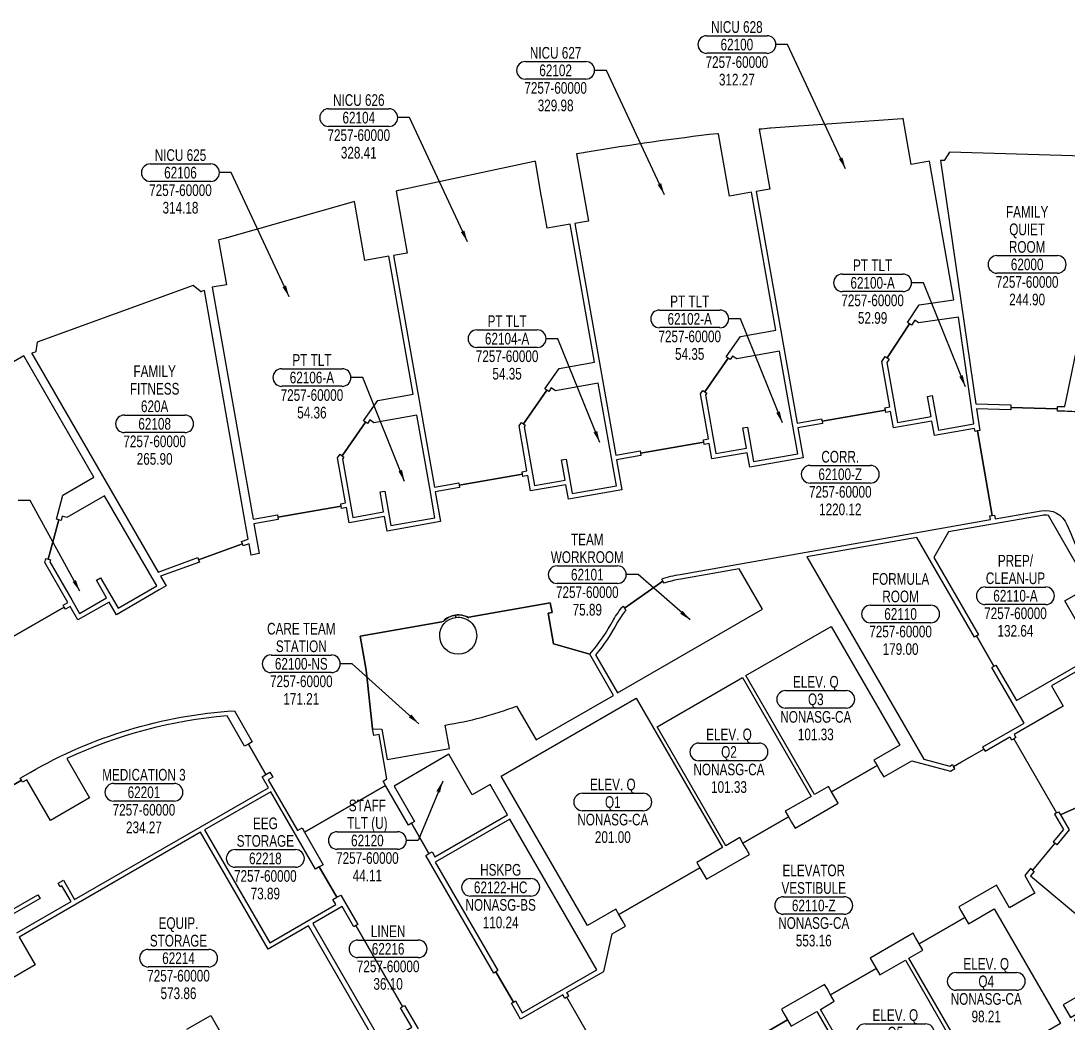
# Model space of a CAD drawing. Extents: x -1905 to 1744, y 4774 to 7421.
# Drawn here: x -302 to 773, y 6393 to 7421 of the extents above; entities that cross this region are included whole.
import ezdxf
from ezdxf.enums import TextEntityAlignment as Align

# ---------------------------------------------------------------- set-up
doc = ezdxf.new("R2010")
doc.units = 0
doc.header["$LTSCALE"] = 48
doc.header["$MEASUREMENT"] = 0
doc.layers.get('0').update_dxf_attribs({"linetype": 'CONTINUOUS'})
for name, color, linetype in [('AREA', 3, 'CONTINUOUS'), ('AREA2', 1, 'CONTINUOUS'), ('COSTC', 6, 'CONTINUOUS'), ('PLINE2', 5, 'CONTINUOUS'), ('ROOMNA', 4, 'CONTINUOUS'), ('ROOMNO', 4, 'CONTINUOUS'), ('ROOMOV', 4, 'CONTINUOUS')]:
    doc.layers.add(name, color=color, linetype=linetype)
doc.dimstyles.get("Standard").update_dxf_attribs({"dimtxt": 0.18, "dimasz": 12, "dimexe": 0.18, "dimexo": 0.0625, "dimgap": 0.09, "dimtad": 0, "dimtih": 1, "dimtoh": 1, "dimdec": 4, "dimzin": 0, "dimtxsty": 'STANDARD', "dimcen": 0.09, "dimazin": 3, "dimtfac": 1, "dimtdec": 4, "dimtofl": 0, "dimtmove": 0, "dimatfit": 3, "dimtolj": 1, "dimtzin": 0})

# ---------------------------------------------------------------- blocks, each defined once
blk = doc.blocks.new('ROOM')
at = {"layer": 'ROOMOV'}
for p, q in [((-31, 9), (31, 9)), ((31, -9), (-31, -9))]:
    blk.add_line(p, q, dxfattribs=at)
for centre, start, end in [((-31, 0), 90, 270), ((31, 0), 270, 90)]:
    blk.add_arc(centre, 9.04, start, end, dxfattribs=at)
at = {"width": 0.75, "flags": 1}
for tag, p in [('FLFIN', (-60, -36)), ('ICRA', (60, -36)), ('FLTYPE', (-60, -48)), ('USER1', (60, -48)), ('FLCOND', (-60, -60)), ('USER2', (60, -60)), ('WLFIN', (-60, -72)), ('SITE', (-24, -72)), ('UCODE', (24, -72)), ('USER3', (60, -72)), ('WLTYPE', (-60, -84)), ('BLDG', (-24, -84)), ('UDESC', (24, -84)), ('USER4', (60, -84)), ('WLCOND', (-60, -96)), ('FLR', (-24, -96)), ('FCODE', (24, -96)), ('USER5', (60, -96)), ('CLFIN', (-60, -108)), ('COSTCD', (-24, -108)), ('FDESC', (24, -108)), ('USER6', (60, -108)), ('CLTYPE', (-60, -120)), ('DEPTD', (-24, -120)), ('DIVISION', (24, -120)), ('USER7', (60, -120)), ('CLCOND', (-60, -132)), ('RDES', (-24, -132)), ('CONTACT', (24, -132)), ('USER8', (60, -132)), ('CLHT', (-60, -144)), ('CHDATE', (-24, -144)), ('OCCUP', (24, -144)), ('BLOCK', (60, -144)), ('BASE', (-60, -156)), ('CBACK', (-24, -156)), ('PRCONTACT', (24, -156)), ('BLOCK2', (60, -156))]:
    blk.add_attdef(tag, text='', height=6, dxfattribs=at).set_placement(p, align=Align.MIDDLE_CENTER)
at = {"layer": 'AREA', "width": 0.75}
blk.add_attdef('AREA', text='', height=12, dxfattribs=at).set_placement((0, -36), align=Align.MIDDLE_CENTER)
at = {"layer": 'AREA2', "width": 0.75}
blk.add_attdef('AREA2', text='', height=12, dxfattribs=at).set_placement((0, -36), align=Align.MIDDLE_CENTER)
at = {"layer": 'COSTC', "width": 0.75}
blk.add_attdef('COSTC', text='', height=12, dxfattribs=at).set_placement((0, -18), align=Align.MIDDLE_CENTER)
at = {"layer": 'ROOMNA', "width": 0.75}
for tag, p in [('RMNAA', (0, 54)), ('RMNAB', (0, 36)), ('RMNAC', (0, 18))]:
    blk.add_attdef(tag, text='', height=12, dxfattribs=at).set_placement(p, align=Align.MIDDLE_CENTER)
at = {"layer": 'ROOMNO', "width": 0.75}
blk.add_attdef('RMNU', text='', height=12, dxfattribs=at).set_placement((0, 0), align=Align.MIDDLE_CENTER)

msp = doc.modelspace()

# ---------------------------------------------------------------- linework, layer by layer
at = {"layer": 'PLINE2', "color": 6}
for points in [[(630.5, 7277.4), (611.7, 7274.1), (603.5, 7321.1), (602.5, 7321), (602.5, 7321), (467.8, 7311.2), (467.8, 7311.2), (467.2, 7311.2), (467.2, 7311.4, 0.000046), (466.6, 7311.3), (466.7, 7311.1, 0.000973), (455.8, 7310.1), (466.7, 7248.8), (452.8, 7246.3), (494.7, 7008.4), (519.9, 7012.8), (520.4, 7010.4), (585.3, 7021.9), (584.9, 7024.2), (589.9, 7025.1), (581.7, 7071.8), (585, 7076.8), (587, 7075.5), (610.1, 7110.5), (608.1, 7111.9), (620, 7130), (620, 7130), (655.5, 7135.2)], [(448, 7245.5), (425.5, 7241.5), (414.2, 7305.6), (412.9, 7305.4), (412.9, 7305.6, 0.012077), (279.3, 7286.7), (279.4, 7286.5), (278, 7286.3), (278, 7286.5, 0.000874), (268.4, 7284.9), (280.5, 7215.9), (266.6, 7213.5), (308.6, 6975.5), (333.7, 6980), (334.1, 6977.6), (399.1, 6989), (398.7, 6991.4), (403.7, 6992.3), (395.5, 7038.6), (398, 7042.1), (400, 7040.8), (424, 7075.2), (422, 7076.6), (436.6, 7097.5), (472.9, 7103.9)], [(261.8, 7212.6), (238.2, 7208.5), (233.2, 7237.4), (233.1, 7237.4), (232.2, 7242.5), (232.2, 7242.5), (226.1, 7277.1), (224.9, 7276.9), (92.3, 7248.8), (92.3, 7248.8), (92.3, 7248.8, 0.000837), (83.2, 7246.6), (94.4, 7183.1), (80.5, 7180.7), (122.5, 6942.7), (147.6, 6947.1), (148, 6944.7), (213, 6956.2), (212.6, 6958.6), (217.5, 6959.5), (209.4, 7005.8), (211.8, 7009.3), (213.8, 7007.9), (237.9, 7042.4), (235.9, 7043.8), (250.5, 7064.7), (286.8, 7071.1)], [(75.7, 7179.8), (51.1, 7175.5), (40.5, 7236), (39.3, 7235.7), (-90.6, 7198.8), (-90.6, 7198.8), (-91.2, 7198.6), (-91.5, 7198.5), (-98.4, 7196.6, 0.000044), (-98.9, 7196.4), (-90.8, 7150.5), (-105.6, 7147.9), (-63.6, 6909.9), (-38.6, 6914.3), (-38.2, 6911.9), (26.8, 6923.4), (26.4, 6925.8), (31.4, 6926.7), (23.2, 6973), (25.7, 6976.5), (27.7, 6975.1), (51.7, 7009.6), (49.7, 7010.9), (64.4, 7031.9), (100.7, 7038.3)], [(794.5, 6840.6, -0.000691), (792.5, 6844.7), (752.6, 6913.8, 0.085701), (746.1, 6913.8), (650.1, 6896.9), (635, 6870.7), (680.8, 6791.3), (678.7, 6790.1), (696.7, 6758.9), (698.8, 6760.2), (719.8, 6723.8), (749, 6740.6), (801.3, 6770.8), (769.4, 6826.1)], [(459.3, 6817.5), (435.3, 6859), (375.3, 6848.4, 0.048497), (358.3, 6844.1), (357, 6846.2), (317.6, 6818.6), (318.9, 6816.3, 0.040533), (310.4, 6804.2, -0.051363), (287.9, 6770.8), (310.5, 6731.6)], [(282, 6771.3), (244.8, 6782.1), (239.2, 6813.6), (243.2, 6814.3), (241.4, 6824.1), (157.7, 6809.4), (157.6, 6808.8, 0.163463), (144.1, 6811.5), (144.4, 6809.1, -0.453094), (165.9, 6790.2, -1), (127.9, 6790.2, -0.376373), (144.4, 6809.1), (144.1, 6811.5, 0.163463), (131.7, 6805.4), (130.2, 6804.5), (46.4, 6789.8), (52.6, 6754.8), (59.1, 6694.8), (68.5, 6694.4), (74.1, 6663.2), (137.9, 6674.4), (133.6, 6698.6, 0.05275), (206.8, 6718.1), (226.9, 6683.3), (306.3, 6729.1)], [(926.9, 6595.1, -0.536288), (903.7, 6596.6, -0.223499), (902.7, 6608.5, 0.072001), (855.7, 6620.4), (856.1, 6624.4, 0.139093), (764.9, 6606.4), (773.9, 6590.9), (761.2, 6575.8), (759.3, 6577.3), (736.2, 6549.8), (738, 6548.2), (734.4, 6543.9), (845.9, 6450.6), (849.6, 6455.1), (851.4, 6453.5), (874.6, 6481.1), (872.7, 6482.6), (882.1, 6493.8, -0.414887), (932.9, 6498.2), (948.9, 6484.7, 0.231828), (959.1, 6557.3), (955.3, 6555.9, 0.156511)]]:
    msp.add_lwpolyline(points, format="xyb", close=True, dxfattribs=at)
for points in [[(820.8, 7272.9), (817.2, 7273), (817.2, 7272.9), (816.8, 7272.9), (816.3, 7273.8), (811.9, 7281.9), (651.2, 7286.7), (646.3, 7279), (645.5, 7277.8), (645.5, 7278), (645.3, 7278), (645.3, 7278.1), (641.7, 7278.2), (641.7, 7278), (678.1, 7028.2), (714.1, 7027.2), (714, 7024.7), (762, 7023.1), (762, 7025.7), (769.6, 7025.5)], [(-113.5, 7144.5), (-113.5, 7144.7), (-117, 7143.5), (-116.9, 7143.4), (-117.3, 7143.3), (-118, 7143.9), (-125.1, 7149.8), (-285, 7091.6), (-286.6, 7082.5), (-286.8, 7081.5), (-286.9, 7081.5), (-287.2, 7081.4), (-287.2, 7081.5), (-290.6, 7080.3), (-290.5, 7080), (-161, 6855.7), (-120.4, 6870.5), (-119.6, 6868.2), (-74.5, 6884.6), (-75.3, 6886.9), (-68.6, 6889.4), (-71.9, 6908.4), (-71.9, 6908.5)], [(660.2, 7117.4), (619.4, 7111.5), (619.4, 7111.5), (615.4, 7114.1), (612.2, 7109.2), (610.1, 7110.5), (587, 7075.5), (589.1, 7074.1), (586.8, 7070.7), (597.7, 7009.2), (632.3, 7015.3), (628.6, 7036), (633.4, 7036.9), (639.7, 7001.4), (676.1, 7007.8)], [(476.8, 7082.2), (432.7, 7074.5), (428.5, 7077.4), (426, 7073.8), (424, 7075.2), (400, 7040.8), (402, 7039.4), (400.6, 7037.5), (411.2, 6977.4), (442.7, 6982.9), (439.1, 7003.6), (443.9, 7004.5), (450.1, 6969), (495.3, 6977), (489.9, 7007.5), (489.9, 7007.5)], [(290.6, 7049.4), (246.6, 7041.6), (242.4, 7044.6), (239.9, 7041), (237.9, 7042.4), (213.8, 7007.9), (215.8, 7006.5), (214.5, 7004.6), (225.1, 6944.6), (256.6, 6950.1), (253, 6970.8), (257.8, 6971.6), (264, 6936.2), (309.2, 6944.2)], [(104.5, 7016.6), (60.4, 7008.8), (56.3, 7011.8), (53.7, 7008.2), (51.7, 7009.6), (27.7, 6975.1), (29.7, 6973.7), (28.3, 6971.9), (38.9, 6911.7), (70.4, 6917.3), (66.8, 6938), (71.6, 6938.8), (77.9, 6903.4), (123, 6911.3), (117.7, 6941.9), (117.7, 6941.9)], [(-215.9, 6934), (-254.6, 6911.6), (-259.5, 6912.9), (-260.7, 6908.7), (-263, 6909.3), (-273.9, 6868.8), (-271.5, 6868.1), (-272.1, 6866), (-249.6, 6827), (-249.6, 6827), (-241.6, 6813.1), (-213.9, 6829.1), (-224.4, 6847.3), (-220.1, 6849.7), (-202.1, 6818.5), (-162.5, 6841.5)], [(617.6, 6891.2), (504.8, 6871.3), (624.6, 6663.7), (651.4, 6656.5), (654.1, 6658.1), (655.3, 6656), (686.5, 6674), (685.2, 6676.1), (727.6, 6700.6), (694.6, 6757.7), (696.7, 6758.9), (678.7, 6790.1), (676.6, 6788.9)], [(442, 6749.4), (529.5, 6799.9), (600, 6677.8), (573.6, 6662.6), (576.8, 6657), (530.1, 6630), (526.8, 6635.6), (512.5, 6627.3)], [(351.1, 6696.9), (438.6, 6747.4), (509.1, 6625.3), (482.6, 6610.1), (485.9, 6604.5), (439.1, 6577.5), (435.9, 6583.1), (421.6, 6574.8)], [(191.1, 6646.1), (329.6, 6726.1), (418.1, 6572.8), (391.7, 6557.6), (395, 6552), (311.8, 6504), (308.6, 6509.6), (279.6, 6492.8)], [(179.6, 6637.5), (161.4, 6627), (137.4, 6668.6), (81.1, 6636), (102.1, 6599.6), (98.9, 6597.8), (116.9, 6566.7), (120.1, 6568.5), (123.1, 6563.3), (197.6, 6606.3)], [(-45.4, 6630.1), (-113.3, 6590.9), (-46.4, 6475.2), (21.4, 6514.3), (18.4, 6519.5), (22.4, 6521.8), (4.4, 6553), (0.4, 6550.7)], [(200, 6602.1), (123.4, 6557.9), (187.7, 6446.6), (185.6, 6445.4), (203.6, 6414.2), (205.7, 6415.4), (212.7, 6403.3), (289.3, 6447.5)], [(41.8, 6492.7), (39.7, 6491.5), (27.7, 6512.3), (23.9, 6510.1), (-2.4, 6494.9), (69.1, 6371.1), (99.2, 6388.4), (87.7, 6408.4), (89.8, 6409.6)], [(666.8, 6501.1), (670.6, 6494.6), (697, 6509.8), (765, 6392.1), (677.5, 6341.6), (609.5, 6459.3), (623.8, 6467.6), (620.1, 6474.1)], [(579.6, 6442.1), (605.9, 6457.2), (667.3, 6350.7), (580.1, 6300.3), (518.6, 6406.8), (532.9, 6415.1), (529.1, 6421.6), (575.9, 6448.6)], [(488.7, 6389.6), (514.9, 6404.7), (576.4, 6298.2), (489.1, 6247.8), (427.7, 6354.3), (441.9, 6362.6), (438.2, 6369.1), (485, 6396.1)]]:
    msp.add_lwpolyline(points, close=True, dxfattribs=at)
for points in [[(-314.5, 6786.7), (-257.3, 6819.7), (-258.5, 6821.8), (-253.8, 6824.5), (-277.3, 6865.3), (-276.2, 6869.4), (-273.9, 6868.8), (-263, 6909.3), (-265.4, 6910), (-258.8, 6934.7), (-226.9, 6953.1), (-298.8, 7077.6), (-318.4, 7066.2)], [(302.3, 6343.1), (258.3, 6419.3), (260.4, 6420.6), (258.4, 6424), (296.2, 6445.8), (304.9, 6484.4), (318.6, 6492.3), (315.1, 6498.3), (311.8, 6504), (395, 6552), (398.2, 6546.3), (401.7, 6540.3), (445.9, 6565.8), (442.4, 6571.8), (439.1, 6577.5), (485.9, 6604.5), (489.1, 6598.8), (492.6, 6592.8), (536.8, 6618.3), (533.3, 6624.3), (530.1, 6630), (576.8, 6657), (580.1, 6651.3), (583.6, 6645.3), (612.4, 6661.9), (652.1, 6651.3), (656.5, 6653.9), (655.3, 6656), (663.4, 6660.7), (686.5, 6674), (687.7, 6671.9), (713.1, 6686.5), (714.9, 6683.4), (717, 6684.6), (761, 6608.4), (758.9, 6607.1), (768, 6591.4), (757.5, 6578.9), (759.3, 6577.3), (736.2, 6549.8), (734.3, 6551.3), (729.7, 6545.9), (728.3, 6544.1), (738.8, 6526), (712.8, 6511), (699.3, 6534.3), (660.6, 6511.9), (663.1, 6507.6), (666.8, 6501.1), (620.1, 6474.1), (616.3, 6480.6), (613.8, 6484.9), (569.6, 6459.4), (572.1, 6455.1), (575.9, 6448.6), (529.1, 6421.6), (525.4, 6428.1), (522.9, 6432.4), (478.7, 6406.9), (481.2, 6402.6), (485, 6396.1), (438.2, 6369.1)], [(302.3, 6343.1), (258.3, 6419.3), (256.2, 6418.1), (254.2, 6421.6), (210.9, 6396.6), (201.5, 6413), (203.6, 6414.2), (185.6, 6445.4), (183.5, 6444.1), (113.8, 6564.8), (116.9, 6566.7), (98.9, 6597.8), (95.8, 6596), (72.3, 6636.7), (-10.9, 6588.7), (8.4, 6555.3), (4.4, 6553), (22.4, 6521.8), (26.4, 6524.1), (43.9, 6493.9), (41.8, 6492.7), (89.8, 6409.6), (91.9, 6410.8), (105.8, 6386.7)], [(64.9, 6368.7), (-6.6, 6492.5), (-48.2, 6468.5), (-117.5, 6588.5), (-303.7, 6481), (-287.2, 6452.4), (-381.6, 6397.9)], [(-317.6, 6505.2), (-284.4, 6524.4), (-282.2, 6520.7), (-315.5, 6501.5)], [(-131.4, 6386.6), (-107.1, 6400.6), (-93.1, 6376.4)]]:
    msp.add_lwpolyline(points, dxfattribs=at)
for points in [[(-332.5, 6624), (-301.3, 6642), (-302.5, 6644.1), (-292.4, 6650), (-292.4, 6650, -0.115554), (-82.8, 6713.3), (-64.4, 6681.4), (-68.4, 6679.1), (-50.4, 6647.9), (-46.4, 6650.2), (-43.4, 6645), (-48.1, 6642.3), (-18.1, 6590.3), (-13.3, 6593), (-10.9, 6588.7), (72.3, 6636.7), (69.8, 6641.1), (73.7, 6643.3), (65.7, 6688.9), (60.3, 6687.9), (59.1, 6694.8), (52.6, 6754.8), (46.4, 6789.8), (130.2, 6804.5), (131.7, 6805.4, -0.3359), (157.6, 6808.8), (157.7, 6809.4), (241.4, 6824.1), (243.2, 6814.3), (239.2, 6813.6), (244.8, 6782.1), (282, 6771.3, 0.05591), (306.2, 6806.6), (306.2, 6806.6, -0.045513), (316.3, 6820.8), (317.6, 6818.6), (357, 6846.2), (355.8, 6848.4, -0.050636), (374.6, 6853.3), (693.3, 6909.5), (692.6, 6913.4), (695, 6913.8), (679.8, 7000.5), (677.4, 7000), (676.8, 7003), (635.7, 6995.8), (633.1, 7010.5), (593.7, 7003.6), (590.7, 7020.3), (585.8, 7019.4), (585.3, 7021.9), (520.4, 7010.4), (520.8, 7008), (495.6, 7003.6), (501, 6973), (446.2, 6963.4), (443.6, 6978.1), (407.3, 6971.8), (404.5, 6987.5), (399.5, 6986.6), (399.1, 6989), (334.1, 6977.6), (334.5, 6975.2), (309.5, 6970.7), (314.8, 6940.2), (260, 6930.5), (257.4, 6945.3), (221.1, 6938.9), (218.4, 6954.7), (213.4, 6953.8), (213, 6956.2), (148, 6944.7), (148.4, 6942.3), (123.3, 6937.9), (128.7, 6907.4), (73.9, 6897.7), (71.3, 6912.5), (35, 6906.1), (32.2, 6921.9), (27.2, 6921), (26.8, 6923.4), (-38.2, 6911.9), (-37.8, 6909.5), (-62.8, 6905.1), (-57.4, 6874.6), (-65.7, 6873.1), (-67.7, 6884.5), (-73.6, 6882.4), (-74.5, 6884.6), (-119.6, 6868.2), (-118.7, 6865.9), (-158.5, 6851.5), (-152.7, 6841.5), (-160, 6837.3), (-160, 6837.3), (-203.9, 6811.9), (-211.4, 6824.9), (-243.4, 6806.5), (-251.3, 6820.3), (-256.1, 6817.6), (-257.3, 6819.7), (-314.5, 6786.7)], [(781.7, 7020, 0.010978), (761.9, 7020.9), (762, 7023.1), (714, 7024.7), (713.9, 7022.3), (678.8, 7023.3), (682.1, 7000.9), (679.8, 7000.5), (695, 6913.8), (697.4, 6914.2), (698.1, 6910.3), (745.3, 6918.6, -0.350559), (771.6, 6904.3, 0.024412), (840.4, 6760.1)], [(818, 6774.8), (755.7, 6738.8), (767.7, 6718.1), (717.3, 6689), (719.1, 6685.8), (717, 6684.6), (761, 6608.4), (763.1, 6609.6), (764.9, 6606.4, -0.139093), (856.1, 6624.4)], [(-306.1, 6485.2), (-250.4, 6517.4), (-259.8, 6533.7), (-261.5, 6532.7), (-263.6, 6536.4), (-258.2, 6539.5), (-246.7, 6519.5), (-47.9, 6634.3), (-54.4, 6645.6), (-50.4, 6647.9), (-68.4, 6679.1), (-72.4, 6676.8), (-90.3, 6707.9, 0.090148), (-254.6, 6664.2), (-231.3, 6623.8), (-271.6, 6600.5), (-295.8, 6642.4), (-300.1, 6639.9), (-301.3, 6642), (-332.5, 6624)], [(843.9, 6362.8), (934.6, 6470.9), (899.7, 6500.2, 0.13749), (885.8, 6490.7), (876.4, 6479.5), (874.6, 6481.1), (851.4, 6453.5), (853.3, 6451.9), (846.9, 6444.3), (827.7, 6460.3), (808.4, 6437.3), (825.7, 6422.8), (809.9, 6413.7), (807.8, 6417.3), (817.8, 6423.1), (805.7, 6433.2), (767.8, 6411.3), (775.2, 6398.5), (787, 6405.3), (789.1, 6401.6), (779.2, 6395.9), (784.5, 6386.8)]]:
    msp.add_lwpolyline(points, format="xyb", dxfattribs=at)

# ---------------------------------------------------------------- block references
at = {"layer": 'ROOMNO'}
ref = msp.add_blockref('ROOM', (432.9, 7397.1), dxfattribs=at)
ref.add_attrib('RMNU', '62100', dxfattribs={"height": 12, "width": 0.75}).set_placement((432.9, 7397.1), align=Align.MIDDLE_CENTER)
ref.add_attrib('RMNAC', 'NICU 628', dxfattribs={"layer": 'ROOMNA', "height": 12, "width": 0.75}).set_placement((432.9, 7415.1), align=Align.MIDDLE_CENTER)
ref.add_attrib('COSTC', '7257-60000', dxfattribs={"layer": 'COSTC', "height": 12, "width": 0.75}).set_placement((432.9, 7379.1), align=Align.MIDDLE_CENTER)
ref.add_attrib('AREA2', '312.27', dxfattribs={"layer": 'AREA2', "height": 12, "width": 0.75}).set_placement((432.9, 7361.1), align=Align.MIDDLE_CENTER)
ref = msp.add_blockref('ROOM', (246.9, 7370.6), dxfattribs=at)
ref.add_attrib('RMNU', '62102', dxfattribs={"height": 12, "width": 0.75}).set_placement((246.9, 7370.6), align=Align.MIDDLE_CENTER)
ref.add_attrib('RMNAC', 'NICU 627', dxfattribs={"layer": 'ROOMNA', "height": 12, "width": 0.75}).set_placement((246.9, 7388.6), align=Align.MIDDLE_CENTER)
ref.add_attrib('COSTC', '7257-60000', dxfattribs={"layer": 'COSTC', "height": 12, "width": 0.75}).set_placement((246.9, 7352.6), align=Align.MIDDLE_CENTER)
ref.add_attrib('AREA2', '329.98', dxfattribs={"layer": 'AREA2', "height": 12, "width": 0.75}).set_placement((246.9, 7334.6), align=Align.MIDDLE_CENTER)
ref = msp.add_blockref('ROOM', (44.9, 7322.1), dxfattribs=at)
ref.add_attrib('RMNU', '62104', dxfattribs={"height": 12, "width": 0.75}).set_placement((44.9, 7322.1), align=Align.MIDDLE_CENTER)
ref.add_attrib('RMNAC', 'NICU 626', dxfattribs={"layer": 'ROOMNA', "height": 12, "width": 0.75}).set_placement((44.9, 7340.1), align=Align.MIDDLE_CENTER)
ref.add_attrib('COSTC', '7257-60000', dxfattribs={"layer": 'COSTC', "height": 12, "width": 0.75}).set_placement((44.9, 7304.1), align=Align.MIDDLE_CENTER)
ref.add_attrib('AREA2', '328.41', dxfattribs={"layer": 'AREA2', "height": 12, "width": 0.75}).set_placement((44.9, 7286.1), align=Align.MIDDLE_CENTER)
ref = msp.add_blockref('ROOM', (-138.1, 7265.6), dxfattribs=at)
ref.add_attrib('RMNU', '62106', dxfattribs={"height": 12, "width": 0.75}).set_placement((-138.1, 7265.6), align=Align.MIDDLE_CENTER)
ref.add_attrib('RMNAC', 'NICU 625', dxfattribs={"layer": 'ROOMNA', "height": 12, "width": 0.75}).set_placement((-138.1, 7283.6), align=Align.MIDDLE_CENTER)
ref.add_attrib('COSTC', '7257-60000', dxfattribs={"layer": 'COSTC', "height": 12, "width": 0.75}).set_placement((-138.1, 7247.6), align=Align.MIDDLE_CENTER)
ref.add_attrib('AREA2', '314.18', dxfattribs={"layer": 'AREA2', "height": 12, "width": 0.75}).set_placement((-138.1, 7229.6), align=Align.MIDDLE_CENTER)
ref = msp.add_blockref('ROOM', (730.8, 7171.4), dxfattribs=at)
ref.add_attrib('RMNU', '62000', dxfattribs={"height": 12, "width": 0.75}).set_placement((730.8, 7171.4), align=Align.MIDDLE_CENTER)
ref.add_attrib('RMNAA', 'FAMILY', dxfattribs={"layer": 'ROOMNA', "height": 12, "width": 0.75}).set_placement((730.8, 7225.4), align=Align.MIDDLE_CENTER)
ref.add_attrib('RMNAB', 'QUIET', dxfattribs={"layer": 'ROOMNA', "height": 12, "width": 0.75}).set_placement((730.8, 7207.4), align=Align.MIDDLE_CENTER)
ref.add_attrib('RMNAC', 'ROOM', dxfattribs={"layer": 'ROOMNA', "height": 12, "width": 0.75}).set_placement((730.8, 7189.4), align=Align.MIDDLE_CENTER)
ref.add_attrib('COSTC', '7257-60000', dxfattribs={"layer": 'COSTC', "height": 12, "width": 0.75}).set_placement((730.8, 7153.4), align=Align.MIDDLE_CENTER)
ref.add_attrib('AREA2', '244.90', dxfattribs={"layer": 'AREA2', "height": 12, "width": 0.75}).set_placement((730.8, 7135.4), align=Align.MIDDLE_CENTER)
ref = msp.add_blockref('ROOM', (572.2, 7152.5), dxfattribs=at)
ref.add_attrib('RMNU', '62100-A', dxfattribs={"height": 12, "width": 0.75}).set_placement((572.2, 7152.5), align=Align.MIDDLE_CENTER)
ref.add_attrib('RMNAC', 'PT TLT', dxfattribs={"layer": 'ROOMNA', "height": 12, "width": 0.75}).set_placement((572.2, 7170.5), align=Align.MIDDLE_CENTER)
ref.add_attrib('COSTC', '7257-60000', dxfattribs={"layer": 'COSTC', "height": 12, "width": 0.75}).set_placement((572.2, 7134.5), align=Align.MIDDLE_CENTER)
ref.add_attrib('AREA2', '52.99', dxfattribs={"layer": 'AREA2', "height": 12, "width": 0.75}).set_placement((572.2, 7116.5), align=Align.MIDDLE_CENTER)
ref = msp.add_blockref('ROOM', (384.5, 7115.5), dxfattribs=at)
ref.add_attrib('RMNU', '62102-A', dxfattribs={"height": 12, "width": 0.75}).set_placement((384.5, 7115.5), align=Align.MIDDLE_CENTER)
ref.add_attrib('RMNAC', 'PT TLT', dxfattribs={"layer": 'ROOMNA', "height": 12, "width": 0.75}).set_placement((384.5, 7133.5), align=Align.MIDDLE_CENTER)
ref.add_attrib('COSTC', '7257-60000', dxfattribs={"layer": 'COSTC', "height": 12, "width": 0.75}).set_placement((384.5, 7097.5), align=Align.MIDDLE_CENTER)
ref.add_attrib('AREA2', '54.35', dxfattribs={"layer": 'AREA2', "height": 12, "width": 0.75}).set_placement((384.5, 7079.5), align=Align.MIDDLE_CENTER)
ref = msp.add_blockref('ROOM', (197.1, 7095.2), dxfattribs=at)
ref.add_attrib('RMNU', '62104-A', dxfattribs={"height": 12, "width": 0.75}).set_placement((197.1, 7095.2), align=Align.MIDDLE_CENTER)
ref.add_attrib('RMNAC', 'PT TLT', dxfattribs={"layer": 'ROOMNA', "height": 12, "width": 0.75}).set_placement((197.1, 7113.2), align=Align.MIDDLE_CENTER)
ref.add_attrib('COSTC', '7257-60000', dxfattribs={"layer": 'COSTC', "height": 12, "width": 0.75}).set_placement((197.1, 7077.2), align=Align.MIDDLE_CENTER)
ref.add_attrib('AREA2', '54.35', dxfattribs={"layer": 'AREA2', "height": 12, "width": 0.75}).set_placement((197.1, 7059.2), align=Align.MIDDLE_CENTER)
ref = msp.add_blockref('ROOM', (-3.2, 7055.3), dxfattribs=at)
ref.add_attrib('RMNU', '62106-A', dxfattribs={"height": 12, "width": 0.75}).set_placement((-3.2, 7055.3), align=Align.MIDDLE_CENTER)
ref.add_attrib('RMNAC', 'PT TLT', dxfattribs={"layer": 'ROOMNA', "height": 12, "width": 0.75}).set_placement((-3.2, 7073.3), align=Align.MIDDLE_CENTER)
ref.add_attrib('COSTC', '7257-60000', dxfattribs={"layer": 'COSTC', "height": 12, "width": 0.75}).set_placement((-3.2, 7037.3), align=Align.MIDDLE_CENTER)
ref.add_attrib('AREA2', '54.36', dxfattribs={"layer": 'AREA2', "height": 12, "width": 0.75}).set_placement((-3.2, 7019.3), align=Align.MIDDLE_CENTER)
ref = msp.add_blockref('ROOM', (-164.6, 7007.8), dxfattribs=at)
ref.add_attrib('RMNU', '62108', dxfattribs={"height": 12, "width": 0.75}).set_placement((-164.6, 7007.8), align=Align.MIDDLE_CENTER)
ref.add_attrib('RMNAA', 'FAMILY', dxfattribs={"layer": 'ROOMNA', "height": 12, "width": 0.75}).set_placement((-164.6, 7061.8), align=Align.MIDDLE_CENTER)
ref.add_attrib('RMNAB', 'FITNESS', dxfattribs={"layer": 'ROOMNA', "height": 12, "width": 0.75}).set_placement((-164.6, 7043.8), align=Align.MIDDLE_CENTER)
ref.add_attrib('RMNAC', '620A', dxfattribs={"layer": 'ROOMNA', "height": 12, "width": 0.75}).set_placement((-164.6, 7025.8), align=Align.MIDDLE_CENTER)
ref.add_attrib('COSTC', '7257-60000', dxfattribs={"layer": 'COSTC', "height": 12, "width": 0.75}).set_placement((-164.6, 6989.8), align=Align.MIDDLE_CENTER)
ref.add_attrib('AREA2', '265.90', dxfattribs={"layer": 'AREA2', "height": 12, "width": 0.75}).set_placement((-164.6, 6971.8), align=Align.MIDDLE_CENTER)
ref = msp.add_blockref('ROOM', (539, 6956), dxfattribs=at)
ref.add_attrib('RMNU', '62100-Z', dxfattribs={"height": 12, "width": 0.75}).set_placement((539, 6956), align=Align.MIDDLE_CENTER)
ref.add_attrib('RMNAC', 'CORR.', dxfattribs={"layer": 'ROOMNA', "height": 12, "width": 0.75}).set_placement((539, 6974), align=Align.MIDDLE_CENTER)
ref.add_attrib('COSTC', '7257-60000', dxfattribs={"layer": 'COSTC', "height": 12, "width": 0.75}).set_placement((539, 6938), align=Align.MIDDLE_CENTER)
ref.add_attrib('AREA2', '1220.12', dxfattribs={"layer": 'AREA2', "height": 12, "width": 0.75}).set_placement((539, 6920), align=Align.MIDDLE_CENTER)
ref = msp.add_blockref('ROOM', (279.4, 6853), dxfattribs=at)
ref.add_attrib('RMNU', '62101', dxfattribs={"height": 12, "width": 0.75}).set_placement((279.4, 6853), align=Align.MIDDLE_CENTER)
ref.add_attrib('RMNAB', 'TEAM', dxfattribs={"layer": 'ROOMNA', "height": 12, "width": 0.75}).set_placement((279.4, 6889), align=Align.MIDDLE_CENTER)
ref.add_attrib('RMNAC', 'WORKROOM', dxfattribs={"layer": 'ROOMNA', "height": 12, "width": 0.75}).set_placement((279.4, 6871), align=Align.MIDDLE_CENTER)
ref.add_attrib('COSTC', '7257-60000', dxfattribs={"layer": 'COSTC', "height": 12, "width": 0.75}).set_placement((279.4, 6835), align=Align.MIDDLE_CENTER)
ref.add_attrib('AREA2', '75.89', dxfattribs={"layer": 'AREA2', "height": 12, "width": 0.75}).set_placement((279.4, 6817), align=Align.MIDDLE_CENTER)
ref = msp.add_blockref('ROOM', (718.8, 6831.3), dxfattribs=at)
ref.add_attrib('RMNU', '62110-A', dxfattribs={"height": 12, "width": 0.75}).set_placement((718.8, 6831.3), align=Align.MIDDLE_CENTER)
ref.add_attrib('RMNAB', 'PREP/', dxfattribs={"layer": 'ROOMNA', "height": 12, "width": 0.75}).set_placement((718.8, 6867.3), align=Align.MIDDLE_CENTER)
ref.add_attrib('RMNAC', 'CLEAN-UP', dxfattribs={"layer": 'ROOMNA', "height": 12, "width": 0.75}).set_placement((718.8, 6849.3), align=Align.MIDDLE_CENTER)
ref.add_attrib('COSTC', '7257-60000', dxfattribs={"layer": 'COSTC', "height": 12, "width": 0.75}).set_placement((718.8, 6813.3), align=Align.MIDDLE_CENTER)
ref.add_attrib('AREA2', '132.64', dxfattribs={"layer": 'AREA2', "height": 12, "width": 0.75}).set_placement((718.8, 6795.3), align=Align.MIDDLE_CENTER)
ref = msp.add_blockref('ROOM', (600.9, 6812.6), dxfattribs=at)
ref.add_attrib('RMNU', '62110', dxfattribs={"height": 12, "width": 0.75}).set_placement((600.9, 6812.6), align=Align.MIDDLE_CENTER)
ref.add_attrib('RMNAB', 'FORMULA', dxfattribs={"layer": 'ROOMNA', "height": 12, "width": 0.75}).set_placement((600.9, 6848.6), align=Align.MIDDLE_CENTER)
ref.add_attrib('RMNAC', 'ROOM', dxfattribs={"layer": 'ROOMNA', "height": 12, "width": 0.75}).set_placement((600.9, 6830.6), align=Align.MIDDLE_CENTER)
ref.add_attrib('COSTC', '7257-60000', dxfattribs={"layer": 'COSTC', "height": 12, "width": 0.75}).set_placement((600.9, 6794.6), align=Align.MIDDLE_CENTER)
ref.add_attrib('AREA2', '179.00', dxfattribs={"layer": 'AREA2', "height": 12, "width": 0.75}).set_placement((600.9, 6776.6), align=Align.MIDDLE_CENTER)
ref = msp.add_blockref('ROOM', (-14.1, 6761.5), dxfattribs=at)
ref.add_attrib('RMNU', '62100-NS', dxfattribs={"height": 12, "width": 0.75}).set_placement((-14.1, 6761.5), align=Align.MIDDLE_CENTER)
ref.add_attrib('RMNAB', 'CARE TEAM', dxfattribs={"layer": 'ROOMNA', "height": 12, "width": 0.75}).set_placement((-14.1, 6797.5), align=Align.MIDDLE_CENTER)
ref.add_attrib('RMNAC', 'STATION', dxfattribs={"layer": 'ROOMNA', "height": 12, "width": 0.75}).set_placement((-14.1, 6779.5), align=Align.MIDDLE_CENTER)
ref.add_attrib('COSTC', '7257-60000', dxfattribs={"layer": 'COSTC', "height": 12, "width": 0.75}).set_placement((-14.1, 6743.5), align=Align.MIDDLE_CENTER)
ref.add_attrib('AREA2', '171.21', dxfattribs={"layer": 'AREA2', "height": 12, "width": 0.75}).set_placement((-14.1, 6725.5), align=Align.MIDDLE_CENTER)
ref = msp.add_blockref('ROOM', (513.9, 6725), dxfattribs=at)
ref.add_attrib('RMNU', 'Q3', dxfattribs={"height": 12, "width": 0.75}).set_placement((513.9, 6725), align=Align.MIDDLE_CENTER)
ref.add_attrib('RMNAC', 'ELEV. Q', dxfattribs={"layer": 'ROOMNA', "height": 12, "width": 0.75}).set_placement((513.9, 6743), align=Align.MIDDLE_CENTER)
ref.add_attrib('COSTC', 'NONASG-CA', dxfattribs={"layer": 'COSTC', "height": 12, "width": 0.75}).set_placement((513.9, 6707), align=Align.MIDDLE_CENTER)
ref.add_attrib('AREA2', '101.33', dxfattribs={"layer": 'AREA2', "height": 12, "width": 0.75}).set_placement((513.9, 6689), align=Align.MIDDLE_CENTER)
ref = msp.add_blockref('ROOM', (424.8, 6671), dxfattribs=at)
ref.add_attrib('RMNU', 'Q2', dxfattribs={"height": 12, "width": 0.75}).set_placement((424.8, 6671), align=Align.MIDDLE_CENTER)
ref.add_attrib('RMNAC', 'ELEV. Q', dxfattribs={"layer": 'ROOMNA', "height": 12, "width": 0.75}).set_placement((424.8, 6689), align=Align.MIDDLE_CENTER)
ref.add_attrib('COSTC', 'NONASG-CA', dxfattribs={"layer": 'COSTC', "height": 12, "width": 0.75}).set_placement((424.8, 6653), align=Align.MIDDLE_CENTER)
ref.add_attrib('AREA2', '101.33', dxfattribs={"layer": 'AREA2', "height": 12, "width": 0.75}).set_placement((424.8, 6635), align=Align.MIDDLE_CENTER)
ref = msp.add_blockref('ROOM', (-175.6, 6629.6), dxfattribs=at)
ref.add_attrib('RMNU', '62201', dxfattribs={"height": 12, "width": 0.75}).set_placement((-175.6, 6629.6), align=Align.MIDDLE_CENTER)
ref.add_attrib('RMNAC', 'MEDICATION 3', dxfattribs={"layer": 'ROOMNA', "height": 12, "width": 0.75}).set_placement((-175.6, 6647.6), align=Align.MIDDLE_CENTER)
ref.add_attrib('COSTC', '7257-60000', dxfattribs={"layer": 'COSTC', "height": 12, "width": 0.75}).set_placement((-175.6, 6611.6), align=Align.MIDDLE_CENTER)
ref.add_attrib('AREA2', '234.27', dxfattribs={"layer": 'AREA2', "height": 12, "width": 0.75}).set_placement((-175.6, 6593.6), align=Align.MIDDLE_CENTER)
ref = msp.add_blockref('ROOM', (305.6, 6619.6), dxfattribs=at)
ref.add_attrib('RMNU', 'Q1', dxfattribs={"height": 12, "width": 0.75}).set_placement((305.6, 6619.6), align=Align.MIDDLE_CENTER)
ref.add_attrib('RMNAC', 'ELEV. Q', dxfattribs={"layer": 'ROOMNA', "height": 12, "width": 0.75}).set_placement((305.6, 6637.6), align=Align.MIDDLE_CENTER)
ref.add_attrib('COSTC', 'NONASG-CA', dxfattribs={"layer": 'COSTC', "height": 12, "width": 0.75}).set_placement((305.6, 6601.6), align=Align.MIDDLE_CENTER)
ref.add_attrib('AREA2', '201.00', dxfattribs={"layer": 'AREA2', "height": 12, "width": 0.75}).set_placement((305.6, 6583.6), align=Align.MIDDLE_CENTER)
ref = msp.add_blockref('ROOM', (53.7, 6580.1), dxfattribs=at)
ref.add_attrib('RMNU', '62120', dxfattribs={"height": 12, "width": 0.75}).set_placement((53.7, 6580.1), align=Align.MIDDLE_CENTER)
ref.add_attrib('RMNAB', 'STAFF', dxfattribs={"layer": 'ROOMNA', "height": 12, "width": 0.75}).set_placement((53.7, 6616.1), align=Align.MIDDLE_CENTER)
ref.add_attrib('RMNAC', 'TLT (U)', dxfattribs={"layer": 'ROOMNA', "height": 12, "width": 0.75}).set_placement((53.7, 6598.1), align=Align.MIDDLE_CENTER)
ref.add_attrib('COSTC', '7257-60000', dxfattribs={"layer": 'COSTC', "height": 12, "width": 0.75}).set_placement((53.7, 6562.1), align=Align.MIDDLE_CENTER)
ref.add_attrib('AREA2', '44.11', dxfattribs={"layer": 'AREA2', "height": 12, "width": 0.75}).set_placement((53.7, 6544.1), align=Align.MIDDLE_CENTER)
ref = msp.add_blockref('ROOM', (-51, 6561.7), dxfattribs=at)
ref.add_attrib('RMNU', '62218', dxfattribs={"height": 12, "width": 0.75}).set_placement((-51, 6561.7), align=Align.MIDDLE_CENTER)
ref.add_attrib('RMNAB', 'EEG', dxfattribs={"layer": 'ROOMNA', "height": 12, "width": 0.75}).set_placement((-51, 6597.7), align=Align.MIDDLE_CENTER)
ref.add_attrib('RMNAC', 'STORAGE', dxfattribs={"layer": 'ROOMNA', "height": 12, "width": 0.75}).set_placement((-51, 6579.7), align=Align.MIDDLE_CENTER)
ref.add_attrib('COSTC', '7257-60000', dxfattribs={"layer": 'COSTC', "height": 12, "width": 0.75}).set_placement((-51, 6543.7), align=Align.MIDDLE_CENTER)
ref.add_attrib('AREA2', '73.89', dxfattribs={"layer": 'AREA2', "height": 12, "width": 0.75}).set_placement((-51, 6525.7), align=Align.MIDDLE_CENTER)
ref = msp.add_blockref('ROOM', (190.5, 6532), dxfattribs=at)
ref.add_attrib('RMNU', '62122-HC', dxfattribs={"height": 12, "width": 0.75}).set_placement((190.5, 6532), align=Align.MIDDLE_CENTER)
ref.add_attrib('RMNAC', 'HSKPG', dxfattribs={"layer": 'ROOMNA', "height": 12, "width": 0.75}).set_placement((190.5, 6550), align=Align.MIDDLE_CENTER)
ref.add_attrib('COSTC', 'NONASG-BS', dxfattribs={"layer": 'COSTC', "height": 12, "width": 0.75}).set_placement((190.5, 6514), align=Align.MIDDLE_CENTER)
ref.add_attrib('AREA2', '110.24', dxfattribs={"layer": 'AREA2', "height": 12, "width": 0.75}).set_placement((190.5, 6496), align=Align.MIDDLE_CENTER)
ref = msp.add_blockref('ROOM', (511.8, 6513.4), dxfattribs=at)
ref.add_attrib('RMNU', '62110-Z', dxfattribs={"height": 12, "width": 0.75}).set_placement((511.8, 6513.4), align=Align.MIDDLE_CENTER)
ref.add_attrib('RMNAB', 'ELEVATOR', dxfattribs={"layer": 'ROOMNA', "height": 12, "width": 0.75}).set_placement((511.8, 6549.4), align=Align.MIDDLE_CENTER)
ref.add_attrib('RMNAC', 'VESTIBULE', dxfattribs={"layer": 'ROOMNA', "height": 12, "width": 0.75}).set_placement((511.8, 6531.4), align=Align.MIDDLE_CENTER)
ref.add_attrib('COSTC', 'NONASG-CA', dxfattribs={"layer": 'COSTC', "height": 12, "width": 0.75}).set_placement((511.8, 6495.4), align=Align.MIDDLE_CENTER)
ref.add_attrib('AREA2', '553.16', dxfattribs={"layer": 'AREA2', "height": 12, "width": 0.75}).set_placement((511.8, 6477.4), align=Align.MIDDLE_CENTER)
ref = msp.add_blockref('ROOM', (-140.1, 6459.3), dxfattribs=at)
ref.add_attrib('RMNU', '62214', dxfattribs={"height": 12, "width": 0.75}).set_placement((-140.1, 6459.3), align=Align.MIDDLE_CENTER)
ref.add_attrib('RMNAB', 'EQUIP.', dxfattribs={"layer": 'ROOMNA', "height": 12, "width": 0.75}).set_placement((-140.1, 6495.3), align=Align.MIDDLE_CENTER)
ref.add_attrib('RMNAC', 'STORAGE', dxfattribs={"layer": 'ROOMNA', "height": 12, "width": 0.75}).set_placement((-140.1, 6477.3), align=Align.MIDDLE_CENTER)
ref.add_attrib('COSTC', '7257-60000', dxfattribs={"layer": 'COSTC', "height": 12, "width": 0.75}).set_placement((-140.1, 6441.3), align=Align.MIDDLE_CENTER)
ref.add_attrib('AREA2', '573.86', dxfattribs={"layer": 'AREA2', "height": 12, "width": 0.75}).set_placement((-140.1, 6423.3), align=Align.MIDDLE_CENTER)
ref = msp.add_blockref('ROOM', (75, 6468.9), dxfattribs=at)
ref.add_attrib('RMNU', '62216', dxfattribs={"height": 12, "width": 0.75}).set_placement((75, 6468.9), align=Align.MIDDLE_CENTER)
ref.add_attrib('RMNAC', 'LINEN', dxfattribs={"layer": 'ROOMNA', "height": 12, "width": 0.75}).set_placement((75, 6486.9), align=Align.MIDDLE_CENTER)
ref.add_attrib('COSTC', '7257-60000', dxfattribs={"layer": 'COSTC', "height": 12, "width": 0.75}).set_placement((75, 6450.9), align=Align.MIDDLE_CENTER)
ref.add_attrib('AREA2', '36.10', dxfattribs={"layer": 'AREA2', "height": 12, "width": 0.75}).set_placement((75, 6432.9), align=Align.MIDDLE_CENTER)
ref = msp.add_blockref('ROOM', (688.8, 6435.5), dxfattribs=at)
ref.add_attrib('RMNU', 'Q4', dxfattribs={"height": 12, "width": 0.75}).set_placement((688.8, 6435.5), align=Align.MIDDLE_CENTER)
ref.add_attrib('RMNAC', 'ELEV. Q', dxfattribs={"layer": 'ROOMNA', "height": 12, "width": 0.75}).set_placement((688.8, 6453.5), align=Align.MIDDLE_CENTER)
ref.add_attrib('COSTC', 'NONASG-CA', dxfattribs={"layer": 'COSTC', "height": 12, "width": 0.75}).set_placement((688.8, 6417.5), align=Align.MIDDLE_CENTER)
ref.add_attrib('AREA2', '98.21', dxfattribs={"layer": 'AREA2', "height": 12, "width": 0.75}).set_placement((688.8, 6399.5), align=Align.MIDDLE_CENTER)
ref = msp.add_blockref('ROOM', (595.5, 6382.9), dxfattribs=at)
ref.add_attrib('RMNU', 'Q5', dxfattribs={"height": 12, "width": 0.75}).set_placement((595.5, 6382.9), align=Align.MIDDLE_CENTER)
ref.add_attrib('RMNAC', 'ELEV. Q', dxfattribs={"layer": 'ROOMNA', "height": 12, "width": 0.75}).set_placement((595.5, 6400.9), align=Align.MIDDLE_CENTER)
ref.add_attrib('COSTC', 'NONASG-CA', dxfattribs={"layer": 'COSTC', "height": 12, "width": 0.75}).set_placement((595.5, 6364.9), align=Align.MIDDLE_CENTER)
ref.add_attrib('AREA2', '88.84', dxfattribs={"layer": 'AREA2', "height": 12, "width": 0.75}).set_placement((595.5, 6346.9), align=Align.MIDDLE_CENTER)

# ---------------------------------------------------------------- leaders
for points in [[(544.5, 7269.5), (485, 7397.1), (473, 7397.1)], [(358.5, 7243), (299, 7370.6), (287, 7370.6)], [(156.5, 7194.5), (97, 7322.1), (85, 7322.1)], [(-26.5, 7138), (-86, 7265.6), (-98, 7265.6)], [(667.4, 7045.8), (624.3, 7152.5), (612.3, 7152.5)], [(479.6, 7008.7), (436.6, 7115.5), (424.6, 7115.5)], [(292.2, 6988.5), (249.2, 7095.2), (237.2, 7095.2)], [(91.9, 6948.6), (48.9, 7055.3), (36.9, 7055.3)], [(-241.4, 6836), (-292.5, 6929.2), (-304.5, 6929.2)], [(385, 6806.5), (331.5, 6853), (319.5, 6853)], [(106.5, 6700), (38, 6761.5), (26, 6761.5)], [(131, 6641.1), (105.8, 6580.1), (93.8, 6580.1)]]:
    msp.add_leader(points, dimstyle='STANDARD', override={"dimgap": 12, "dimtad": 0}, dxfattribs=at)

doc.saveas('drawing.dxf')
